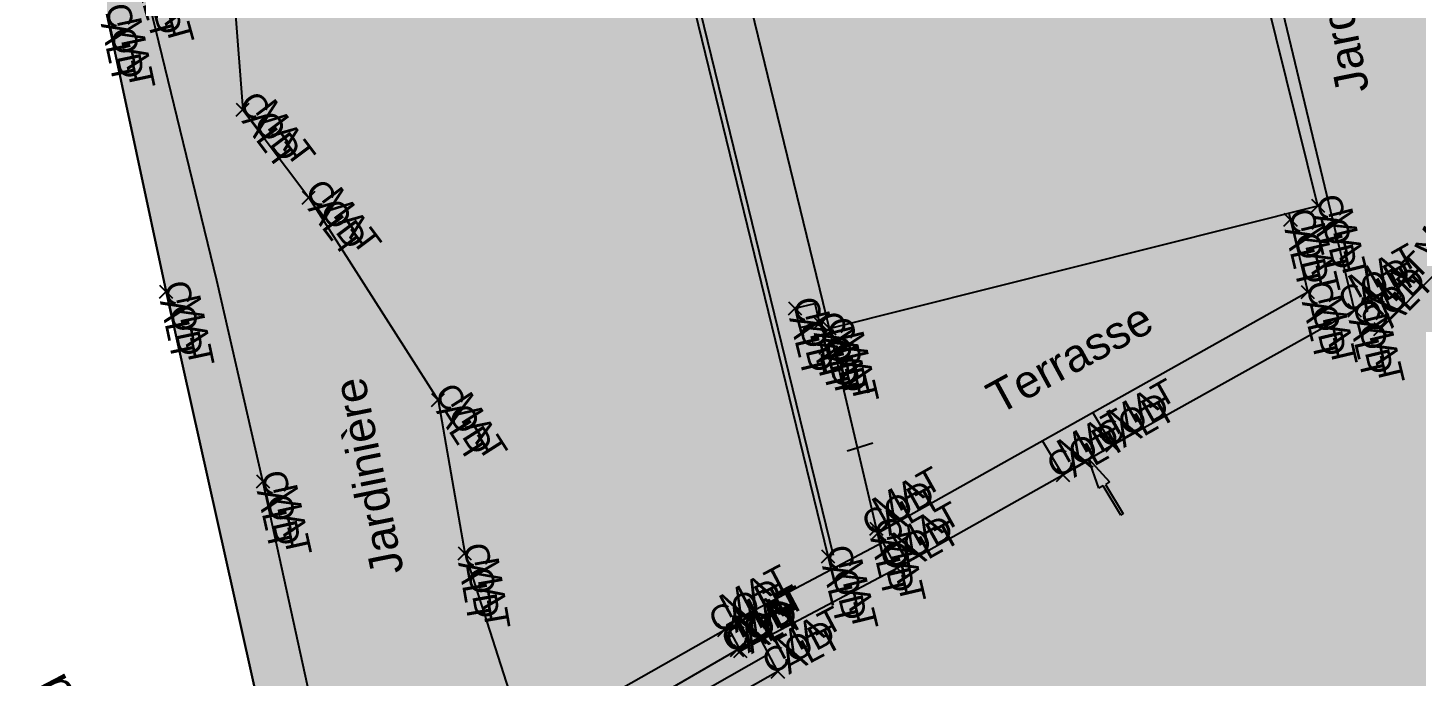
# Model space of a CAD drawing. Extents: x -24 to 1126, y -24 to 2053.
# Drawn here: x 1013.57 to 1034.87, y 1940.25 to 1950.19 of the extents above; entities that cross this region are included whole.
import ezdxf
from ezdxf.enums import TextEntityAlignment as Align

# ---------------------------------------------------------------- set-up
doc = ezdxf.new("R2010")
doc.units = 0
doc.header["$LTSCALE"] = 2.5
doc.header["$PDMODE"] = 3
doc.header["$PDSIZE"] = 0.1
doc.linetypes.add('BORDURE', pattern=[44.449999999999996, 12.7, -6.35, 12.7, -6.35, 0, -6.35])
doc.linetypes.add('FANTOME', pattern=[63.50000000000001, 31.75, -6.35, 6.35, -6.35, 6.35, -6.35])
doc.layers.get('0').update_dxf_attribs({"linetype": 'CONTINUOUS'})
for name, color, linetype in [('F_CADASTRE_APPLICATION', 252, 'FANTOME'), ('T_BATI', 7, 'CONTINUOUS'), ('T_BATI_HACHURES', 254, 'CONTINUOUS'), ('T_BORDURES_TROTTOIR', 7, 'CONTINUOUS'), ('T_HACHURES', 7, 'CONTINUOUS'), ('T_MURS', 7, 'CONTINUOUS'), ('T_TEXTES', 7, 'CONTINUOUS'), ('TOPOALT', 7, 'CONTINUOUS'), ('TOPOCOD', 1, 'CONTINUOUS'), ('TOPOMAT', 4, 'CONTINUOUS')]:
    doc.layers.add(name, color=color, linetype=linetype)
doc.styles.add('ARIAL', font='arial.ttf')

msp = doc.modelspace()

# ---------------------------------------------------------------- linework, layer by layer
for p, q in [((1025.341144, 1945.888553), (1025.6429105, 1945.9632965)), ((1025.6429105, 1945.9632965), (1025.717654, 1945.66153)), ((1025.4158875, 1945.5867865), (1025.341144, 1945.888553)), ((1025.717654, 1945.66153), (1025.4158875, 1945.5867865)), ((1030.210325, 1943.789351), (1029.909977576296, 1944.290016496246)), ((1029.449782, 1943.333104), (1029.136051489683, 1943.856078493001))]:
    msp.add_line(p, q)
at = {"color": 0, "linetype": 'BYBLOCK'}
for p, q in [((1030.002047511086, 1943.128453067253), (1029.83988886263, 1943.581944260725)), ((1029.83988886263, 1943.581944260725), (1030.163802357038, 1943.22553194617)), ((1030.163802357038, 1943.22553194617), (1030.10009560707, 1943.187314496857)), ((1030.10009560707, 1943.187314496857), (1030.371120392169, 1942.735952234182)), ((1030.065739409698, 1943.166695262205), (1030.002047511086, 1943.128453067253)), ((1030.336565757027, 1942.715213905007), (1030.065739409698, 1943.166695262205)), ((1030.371120392169, 1942.735952234182), (1030.336565757027, 1942.715213905007))]:
    msp.add_line(p, q, dxfattribs=at)
at = {"color": 0}
for p in [(1016.870085, 1948.933376), (1017.882751, 1947.587125), (1033.359939, 1947.462185), (1032.938595, 1947.246789), (1015.695655, 1946.146), (1033.203294, 1946.136569), (1025.341144, 1945.888553), (1033.918404, 1945.861038), (1033.921855, 1945.859116), (1025.717654, 1945.66153), (1025.86537, 1945.580224), (1034.315211, 1945.570063), (1019.865785, 1944.481413), (1030.210325, 1943.789351), (1029.449782, 1943.333104), (1017.179722, 1943.235418), (1026.585382, 1942.511285), (1026.613351, 1942.441608), (1020.274945, 1942.132407), (1025.845672, 1942.08444), (1026.902128, 1941.904611), (1024.259205, 1940.955944), (1024.451524, 1940.64856), (1024.501745, 1940.634587), (1025.07683, 1940.319121)]:
    msp.add_point(p, dxfattribs=at)
at = {"layer": 'F_CADASTRE_APPLICATION'}
for p, q in [((1015.695655, 1946.146), (1014.789161, 1950.399413999998)), ((1017.172372, 1939.539783), (1015.695655, 1946.146))]:
    msp.add_line(p, q, dxfattribs=at)
at = {"layer": 'T_BATI', "linetype": 'CONTINUOUS'}
for p, q in [((1022.608248, 1958.958689), (1025.86537, 1945.580224)), ((1033.359939, 1947.462185), (1031.10696, 1956.503489)), ((1025.86537, 1945.580224), (1033.359939, 1947.462185))]:
    msp.add_line(p, q, dxfattribs=at)
at = {"layer": 'T_BATI_HACHURES', "color": 254}
for points in [[(1028.095816, 1946.140311229113), (1025.86537, 1966.822500779506), (1028.095816, 1967.361593)], [(1028.095816, 1946.140311229113), (1028.095816, 1967.361593), (1030.728532179883, 1946.801412511203)], [(1030.728532179883, 1946.801412511203), (1028.095816, 1967.361593), (1030.728532179883, 1956.40918955694)], [(1025.86537, 1945.580224), (1022.608248, 1966.035263997534), (1025.86537, 1966.822500779506)], [(1025.86537, 1945.580224), (1025.86537, 1966.822500779506), (1028.095816, 1946.140311229113)], [(1022.608248, 1958.958689), (1022.608248, 1966.035263997534), (1025.86537, 1945.580224)], [(1031.10696, 1946.896439509923), (1030.728532179883, 1956.40918955694), (1031.10696, 1956.503489)], [(1030.728532179883, 1946.801412511203), (1030.728532179883, 1956.40918955694), (1031.10696, 1946.896439509923)], [(1031.10696, 1946.896439509923), (1031.10696, 1956.503489), (1033.359939, 1947.462185)]]:
    msp.add_solid(points, dxfattribs=at)
at = {"layer": 'T_BORDURES_TROTTOIR'}
for p, q in [((1023.443543, 1951.933106), (1025.895290430921, 1941.881005732486)), ((1016.75043, 1950.523471), (1016.870085, 1948.933376)), ((1016.870085, 1948.933376), (1017.882751, 1947.587125)), ((1017.882751, 1947.587125), (1019.865785, 1944.481413)), ((1034.315211, 1945.570063), (1035.214997, 1946.471466)), ((1019.865785, 1944.481413), (1020.274945, 1942.132407)), ((1020.274945, 1942.132407), (1021.331651, 1938.845004))]:
    msp.add_line(p, q, dxfattribs=at)
at = {"layer": 'T_BORDURES_TROTTOIR', "linetype": 'BORDURE'}
msp.add_line((1023.502898796394, 1952.027361919408), (1025.923393599232, 1942.103396608686), dxfattribs=at)
at = {"layer": 'T_HACHURES', "color": 31}
for points in [[(1035.496374264435, 1910.549604110495), (1033.871213551931, 2026.979776503734), (1035.496374264435, 2027.208273924347)], [(1033.871213551931, 1910.222015640616), (1031.244162966657, 2026.610413475242), (1033.871213551931, 2026.979776503734)], [(1033.871213551931, 1910.222015640616), (1033.871213551931, 2026.979776503734), (1035.496374264435, 1910.549604110495)], [(1030.131250827418, 1917.841028739145), (1028.71710943901, 2026.255110022249), (1030.131250827418, 2026.453938148691)], [(1031.244162966657, 1915.635636454746), (1030.131250827418, 2026.453938148691), (1031.244162966657, 2026.610413475242)], [(1030.131250827418, 1917.841028739145), (1030.131250827418, 2026.453938148691), (1031.244162966657, 1915.635636454746)], [(1031.244162966657, 1915.635636454746), (1031.244162966657, 2026.610413475242), (1033.871213551931, 1910.222015640616)], [(1028.71710943901, 1920.421273064972), (1026.382481752758, 2025.92686162177), (1028.71710943901, 2026.255110022249)], [(1028.71710943901, 1920.421273064972), (1028.71710943901, 2026.255110022249), (1030.131250827418, 1917.841028739145)], [(1026.231894, 1924.46490658056), (1023.066534, 2025.404416655949), (1026.231894, 2025.905689)], [(1026.382481752758, 1924.233464807811), (1026.231894, 2025.905689), (1026.382481752758, 2025.92686162177)], [(1026.231894, 1924.46490658056), (1026.231894, 2025.905689), (1026.382481752758, 1924.233464807811)], [(1026.382481752758, 1924.233464807811), (1026.382481752758, 2025.92686162177), (1028.71710943901, 1920.421273064972)], [(1023.066534, 1929.329821), (1019.976669999999, 2024.9151), (1023.066534, 2025.404416655949)], [(1023.066534, 1929.329821), (1023.066534, 2025.404416655949), (1026.231894, 1924.46490658056)], [(1019.976669999999, 1934.571438069223), (1017.530080000002, 2024.578499989982), (1019.976669999999, 2024.9151)], [(1019.976669999999, 1934.571438069223), (1019.976669999999, 2024.9151), (1023.066534, 1929.329821)], [(1017.172372, 1939.539783), (1015.778406, 2024.337506), (1017.172372, 2024.529286792681)], [(1017.194544880318, 1939.468579395962), (1017.172372, 2024.529286792681), (1017.194544880318, 2024.53233732086)], [(1017.172372, 1939.539783), (1017.172372, 2024.529286792681), (1017.194544880318, 1939.468579395962)], [(1017.21814203966, 1939.397835039857), (1017.194544880318, 2024.53233732086), (1017.21814203966, 2024.535583800274)], [(1017.194544880318, 1939.468579395962), (1017.194544880318, 2024.53233732086), (1017.21814203966, 1939.397835039857)], [(1017.243153976183, 1939.32757841824), (1017.21814203966, 2024.535583800274), (1017.243153976183, 2024.539024923668)], [(1017.21814203966, 1939.397835039857), (1017.21814203966, 2024.535583800274), (1017.243153976183, 1939.32757841824)], [(1017.269570618358, 1939.257837821269), (1017.243153976183, 2024.539024923668), (1017.269570618358, 2024.542659305408)], [(1017.243153976183, 1939.32757841824), (1017.243153976183, 2024.539024923668), (1017.269570618358, 1939.257837821269)], [(1017.297381329023, 1939.188641331315), (1017.269570618358, 2024.542659305408), (1017.297381329023, 2024.546485482041)], [(1017.269570618358, 1939.257837821269), (1017.269570618358, 2024.542659305408), (1017.297381329023, 1939.188641331315)], [(1017.32657490967, 1939.120016811654), (1017.297381329023, 2024.546485482041), (1017.32657490967, 2024.550501912885)], [(1017.297381329023, 1939.188641331315), (1017.297381329023, 2024.546485482041), (1017.32657490967, 1939.120016811654)], [(1017.35713960495, 1939.051991895248), (1017.32657490967, 2024.550501912885), (1017.35713960495, 2024.554706980648)], [(1017.32657490967, 1939.120016811654), (1017.32657490967, 2024.550501912885), (1017.35713960495, 1939.051991895248)], [(1017.389063107412, 1938.984593973616), (1017.35713960495, 2024.554706980648), (1017.389063107412, 2024.559098992079)], [(1017.35713960495, 1939.051991895248), (1017.35713960495, 2024.554706980648), (1017.389063107412, 1938.984593973616)], [(1017.422332562452, 1938.917850185808), (1017.389063107412, 2024.559098992079), (1017.422332562452, 2024.563676178653)], [(1017.389063107412, 1938.984593973616), (1017.389063107412, 2024.559098992079), (1017.422332562452, 1938.917850185808)], [(1017.456934573495, 1938.851787407472), (1017.422332562452, 2024.563676178653), (1017.456934573495, 2024.568436697278)], [(1017.422332562452, 1938.917850185808), (1017.422332562452, 2024.563676178653), (1017.456934573495, 1938.851787407472)], [(1017.492855207386, 1938.786432240037), (1017.456934573495, 2024.568436697278), (1017.492855207386, 2024.573378631042)], [(1017.456934573495, 1938.851787407472), (1017.456934573495, 2024.568436697278), (1017.492855207386, 1938.786432240037)], [(1017.530080000002, 1938.721810999996), (1017.492855207386, 2024.573378631042), (1017.530080000002, 2024.578499989982)], [(1017.492855207386, 1938.786432240037), (1017.492855207386, 2024.573378631042), (1017.530080000002, 1938.721810999996)], [(1017.530080000002, 1938.721810999996), (1017.530080000002, 2024.578499989982), (1019.976669999999, 1934.571438069223)], [(1015.695655, 1946.146), (1014.789161, 2024.251715536361), (1015.695655, 2024.330329570848)], [(1015.778406, 1945.775806480885), (1015.695655, 2024.330329570848), (1015.778406, 2024.337506)], [(1015.695655, 1946.146), (1015.695655, 2024.330329570848), (1015.778406, 1945.775806480885)], [(1015.778406, 1945.775806480885), (1015.778406, 2024.337506), (1017.172372, 1939.539783)], [(1014.789161, 1950.399413999998), (1014.789161, 2024.251715536361), (1015.695655, 1946.146)]]:
    msp.add_solid(points, dxfattribs=at)
at = {"layer": 'T_MURS'}
for p, q in [((1033.918404, 1945.861038), (1032.049608, 1953.654095)), ((1016.473614079994, 1946.315845833632), (1015.448305435741, 1950.539891855232)), ((1014.789161, 1950.399414), (1015.695655, 1946.146)), ((1032.913941936557, 1947.350190690586), (1033.203294, 1946.136569)), ((1017.179722, 1943.235418), (1016.473614079994, 1946.315845833632)), ((1015.695655, 1946.146), (1017.172372, 1939.539783)), ((1033.203294, 1946.136569), (1026.613351, 1942.441608)), ((1030.210325, 1943.789351), (1033.918404, 1945.861038)), ((1025.86537, 1945.580224), (1026.640721808906, 1942.275407684338)), ((1026.53483023325, 1943.821756050904), (1026.138936173565, 1943.695760274348)), ((1026.53483023325, 1943.821756050904), (1026.177490755995, 1943.708030512899)), ((1029.449782, 1943.333104), (1030.210325, 1943.789351)), ((1017.949467824798, 1939.71349067795), (1017.179722, 1943.235418)), ((1026.902128, 1941.904611), (1029.449782, 1943.333104)), ((1026.902128, 1941.904611), (1026.613351, 1942.441608)), ((1024.291294804854, 1941.032344105987), (1026.686829219813, 1942.299802757303)), ((1026.686829219813, 1942.299802757303), (1026.688964679593, 1942.301000129218)), ((1024.501745, 1940.634587), (1026.902128, 1941.904611)), ((1021.16215203528, 1939.206053268062), (1024.315029084656, 1940.987485613744)), ((1024.291294804854, 1941.032344105987), (1024.501745, 1940.634587)), ((1024.484495326725, 1940.667189393721), (1021.331651, 1938.845004)), ((1025.07683, 1940.319121), (1024.820646541764, 1940.803315328636)), ((1024.930623303816, 1940.57788566091), (1021.486547303816, 1938.63192066091)), ((1025.07683, 1940.319121), (1021.632754, 1938.373156))]:
    msp.add_line(p, q, dxfattribs=at)

# ---------------------------------------------------------------- texts
at = {"layer": 'T_TEXTES', "style": 'ARIAL'}
for s, height, rotation, p in [('Jardinière', 0.5, 101.3965643596002, (1033.991001355882, 1950.771286428743)), ('Terrasse', 0.5, 28.60413698623212, (1029.74309639184, 1944.777712718259)), ('Jardinière', 0.5, 101.3965643596002, (1019.187308711247, 1943.386736728109)), ('Chemin de Lacoste au Moulin de Rouaud', 0.6, 117.6013723756865, (1017.840176379129, 1933.586589451751))]:
    msp.add_text(s, height=height, rotation=rotation, dxfattribs=at).set_placement(p, align=Align.BOTTOM_CENTER)
at = {"layer": 'TOPOALT', "style": 'ARIAL'}
for p, height, rotation in [((1015.235326414542, 1950.901364399475), 0.3750000000000001, 285.5243605415917), ((1014.692961652783, 1950.251104574827), 0.3750000000000001, 282.0309661791775), ((1016.845332492932, 1948.75834082241), 0.3750000000000001, 306.9509197772513), ((1017.857998492932, 1947.412089822411), 0.3750000000000001, 306.9509197772513), ((1033.268872212482, 1947.310669851546), 0.3750000000000001, 283.9924150673489), ((1032.845993105597, 1947.096207164599), 0.3750000000000001, 283.4101226694164), ((1034.088749078834, 1945.813788088708), 0.3750000000000001, 29.49717658173984), ((1034.491987624061, 1945.570221699504), 0.375, 45.05143671796266), ((1015.599455652783, 1945.997690574827), 0.3750000000000001, 282.0309661791775), ((1033.110692105597, 1945.985987164598), 0.3750000000000001, 283.4101226694164), ((1025.249323702272, 1945.737493300129), 0.375, 283.7070452435544), ((1033.829504753483, 1945.708379700563), 0.3750000000000001, 283.5058245654841), ((1025.625770409474, 1945.510508790258), 0.375, 283.6830357144842), ((1025.772225723403, 1945.429977057478), 0.3750000000000001, 283.203518918619), ((1030.380670078834, 1943.742101088708), 0.3750000000000001, 29.49717658173984), ((1019.827700400908, 1944.308787499821), 0.3750000000000001, 302.5587147257255), ((1029.620127078834, 1943.285854088708), 0.3750000000000001, 29.49717658173984), ((1026.783515102596, 1942.393710419813), 0.3750000000000001, 29.27921682330621), ((1017.085001440695, 1943.086159781985), 0.3750000000000001, 282.6004340671093), ((1027.072292548145, 1941.856715002728), 0.3750000000000001, 29.27974980435697), ((1026.492237723403, 1942.361038057478), 0.3750000000000001, 283.203518918619), ((1020.173249245356, 1941.987811102799), 0.375, 279.8808926407388), ((1025.753851702272, 1941.933380300129), 0.375, 283.7070452435544), ((1024.428151472537, 1940.903914302544), 0.375, 27.88296922268942), ((1024.620470472537, 1940.596530302544), 0.375, 27.88296922268942), ((1024.670691472537, 1940.582557302544), 0.375, 27.88296922268942), ((1025.245776472537, 1940.267091302544), 0.375, 27.88296922268942)]:
    msp.add_attdef('ALT', p, '', height=height, rotation=rotation, dxfattribs=at)
at = {"layer": 'TOPOCOD', "style": 'ARIAL'}
for p, height, rotation in [((1015.288853992466, 1951.175699592991), 0.3750000000000001, 285.5243605415917), ((1014.763105961022, 1950.521668386195), 0.3750000000000001, 282.0309661791775), ((1016.794943664739, 1949.033269842329), 0.3750000000000001, 306.9509197772513), ((1017.80760966474, 1947.687018842329), 0.3750000000000001, 306.9509197772513), ((1033.329714819532, 1947.583475967986), 0.3750000000000001, 283.9924150673489), ((1032.909605029501, 1947.368380864903), 0.3750000000000001, 283.4101226694164), ((1033.809606504937, 1945.799490416229), 0.3750000000000001, 29.49717658173984), ((1034.226902037722, 1945.481595338217), 0.375, 45.05143671796266), ((1015.669599961022, 1946.268254386195), 0.3750000000000001, 282.0309661791775), ((1033.1743040295, 1946.258160864902), 0.3750000000000001, 283.4101226694164), ((1025.311524298928, 1946.009992998799), 0.375, 283.7070452435544), ((1033.89266197354, 1945.980659272978), 0.3750000000000001, 283.5058245654841), ((1025.688085190392, 1945.782982400134), 0.375, 283.6830357144842), ((1025.836818667038, 1945.701919609559), 0.3750000000000001, 283.203518918619), ((1019.798514549456, 1944.586768049635), 0.3750000000000001, 302.5587147257255), ((1030.101527504937, 1943.727803416229), 0.3750000000000001, 29.49717658173984), ((1029.340984504937, 1943.271556416229), 0.3750000000000001, 29.49717658173984), ((1017.152453170645, 1943.35740738866), 0.3750000000000001, 282.6004340671093), ((1026.504320158608, 1942.380474738796), 0.3750000000000001, 29.27921682330621), ((1026.556830667038, 1942.63298060956), 0.3750000000000001, 283.203518918619), ((1026.793097727292, 1941.843476724564), 0.3750000000000001, 29.27974980435697), ((1020.253494928721, 1942.255552825923), 0.375, 279.8808926407388), ((1025.816052298928, 1942.205879998799), 0.375, 283.7070452435544), ((1024.148716915004, 1940.89748561246), 0.375, 27.88296922268942), ((1024.341035915004, 1940.59010161246), 0.375, 27.88296922268942), ((1024.391256915004, 1940.57612861246), 0.375, 27.88296922268942), ((1024.966341915004, 1940.26066261246), 0.375, 27.88296922268942)]:
    msp.add_attdef('COD', p, '', height=height, rotation=rotation, dxfattribs=at)
at = {"layer": 'TOPOMAT', "style": 'ARIAL'}
for p, height, rotation in [((1015.476205600525, 1950.968276414543), 0.3750000000000001, 285.5243605415917), ((1014.937470425173, 1950.303214652783), 0.3750000000000001, 282.0309661791775), ((1017.04512017759, 1948.908623492932), 0.3750000000000001, 306.9509197772513), ((1018.05778617759, 1947.562372492932), 0.3750000000000001, 306.9509197772513), ((1035.156086101347, 1946.638137851312), 0.375, 64.46617876025572), ((1033.511454148454, 1947.371118212482), 0.3750000000000001, 283.9924150673489), ((1033.089176835402, 1947.154187105597), 0.3750000000000001, 283.4101226694164), ((1033.965653911292, 1946.031383078834), 0.3750000000000001, 29.49717658173984), ((1034.315052300496, 1945.746839624061), 0.375, 45.05143671796266), ((1015.843964425173, 1946.049800652783), 0.3750000000000001, 282.0309661791775), ((1033.353875835402, 1946.043967105597), 0.3750000000000001, 283.4101226694164), ((1025.492203699871, 1945.796732702272), 0.375, 283.7070452435544), ((1034.072591299438, 1945.766765753483), 0.3750000000000001, 283.5058245654841), ((1025.868675209742, 1945.569646409474), 0.375, 283.6830357144842), ((1026.015616942522, 1945.487079723403), 0.3750000000000001, 283.203518918619), ((1030.257574911292, 1943.959696078834), 0.3750000000000001, 29.49717658173984), ((1020.038410500179, 1944.443328400908), 0.3750000000000001, 302.5587147257255), ((1029.497031911292, 1943.503449078834), 0.3750000000000001, 29.49717658173984), ((1026.661248580187, 1942.611772102596), 0.3750000000000001, 29.27921682330621), ((1017.328980218015, 1943.140697440695), 0.3750000000000001, 282.6004340671093), ((1026.950023997272, 1942.074775548145), 0.3750000000000001, 29.27974980435697), ((1026.735628942522, 1942.418140723403), 0.3750000000000001, 283.203518918619), ((1020.419540897202, 1942.030711245357), 0.375, 279.8808926407388), ((1024.311234697456, 1941.124890472537), 0.375, 27.88296922268942), ((1025.996731699871, 1941.992619702272), 0.375, 283.7070452435544), ((1024.503553697456, 1940.817506472537), 0.375, 27.88296922268942), ((1024.553774697456, 1940.803533472537), 0.375, 27.88296922268942), ((1025.128859697456, 1940.488067472537), 0.375, 27.88296922268942)]:
    msp.add_attdef('MAT', p, '', height=height, rotation=rotation, dxfattribs=at)

doc.saveas('drawing.dxf')
